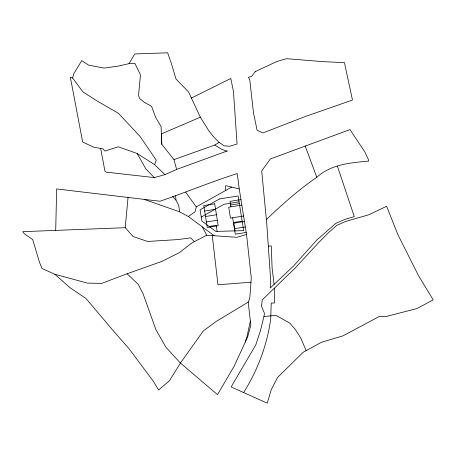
<?xml version="1.0" encoding="UTF-8"?>
<svg xmlns="http://www.w3.org/2000/svg" width="456" height="456" viewBox="0 0 456 456"><rect width="100%" height="100%" fill="white"/><g stroke="black" fill="none" stroke-linecap="round" stroke-linejoin="round"><path stroke-width="0.68" d="M55.712 230.383L56.658 188.944L159.976 201.256C185.82 192.341 211.139 181.87 237.245 173.554L239.246 188.944L246.531 234.412L251.29 277.978L249.802 298.013L248.218 302.14L250.828 325.174L247.597 337.132L234.07 366.35L217.489 394.668L180.428 363.05L165.87 347.193L155.958 329.768L143.002 293.596L138.139 284.185L127.059 273.782L101.813 283.347L87.438 283.125L54.811 274.25L41.992 268.51L39.41 262.092L32.729 239.634L24.282 233.706L22.8 231.659L125.223 227.698L133.055 236.51L147.619 241.458L178.119 239.554L190.688 237.85L194.387 241.651L206.722 235.216L236.898 237.302L246.531 234.412M225.315 190.659L225.68 185.649L239.246 188.944M125.223 227.698L128.045 197.448M250.367 321.07L246.952 336.733L245.277 342.142M263.916 316.515L264.474 313.443L261.527 306.272L262.234 299.9L294.964 268.253L318.231 243.031L328.571 232.577L336.745 225.395L345.317 221.565L368.978 214.696L386.637 206.289L397.832 234.526L418.579 275.789L433.2 299.848L416.795 308.621L386.175 316.475L379.443 316.373L343.111 335.804L321.332 342.336L303.12 352.3L277.624 377.391L271.172 389.937L267.245 403.184L231.152 386.927L255.833 344.804L260.376 330.891L263.916 316.515L275.983 315.364L289.891 323.224L295.226 329.369L300.578 337.668L306.17 350.635M164.964 174.637L154.647 164.696L156.254 160.21L140.083 136.458L118.366 113.265L96.672 100.708L82.884 91.873L72.664 78.027L73.633 73.952L81.744 60.659L88.652 65.157L104.065 68.092L117.545 66.228L129.048 63.652L134.993 63.515L140.465 74.858L138.59 94.871L139.348 98.211L143.976 102.081L151.603 106.39L155.65 117.414L161.065 126.466L161.783 144.256L173.964 159.606L176.632 169.421L164.964 174.637L154.265 177.583L106.282 172.157L104.926 171.154L100.668 148.451M231.682 187.108L196.274 206.876L195.025 211.818L188.379 216.497L179.527 211.789L144.119 199.363M129.048 63.652L134.737 53.956L167.66 52.816L171.256 63.133L176.016 79.053L188.55 91.93L200.338 117.186L208.802 130.752L213.26 136.469L219.085 142.375L224.095 145.812L229.681 146.262L237.069 144.016L233.461 91.502L230.816 78.483L191.32 98.103M243.578 392.525L244.211 391.579A187.291 187.291 0 0 0 263.049 351.576A187.644 187.644 0 0 0 270.71 319.274L271.24 302.983L274.409 303.023L274.387 288.146M266.355 219.57C282.258 204.402 298.617 189.736 316.829 177.316C330.777 164.394 350.63 162.706 368.676 161.11L368.368 159.457L364.846 151.933L349.98 129.584L270.368 158.95L261.71 170.909L266.777 223.987L270.328 275.133L270.351 287.918L293.578 265.985L316.777 240.044L335.719 223.451L344.673 219.444L354.289 216.646L337.423 166.201M173.964 159.606L214.77 145.031L219.085 142.375M248.218 302.14L216.463 321.235L203.285 330.97L180.428 363.05L169.467 380.766L158.637 390.034L153.227 381.142L128.786 348.361L114.085 331.723L86.053 298.549L69.956 287.696L54.811 274.25M194.387 241.651L191.075 243.515L179.521 252.561L161.851 261.413L127.059 273.782M201.256 217.022L224.147 204.242L239.069 201.854M200.338 117.186L161.367 133.927L161.783 144.256M176.632 169.421L227.265 150.947L226.125 150.976L221.53 149.226L214.77 145.031M240.956 199.608L230.018 201.364L230.89 206.83M239.354 203.644L230.867 205.006L230.582 203.211M204.641 211.042L215.58 209.287M241.828 205.08L228.707 207.184L230.457 218.122L243.584 216.019M205.513 216.509L216.452 214.759M206.391 221.981L217.33 220.225M209.127 226.444L216.172 225.315L217.141 231.363M242.165 221.149L233.671 222.511L235.017 230.878M233.523 223.24L244.462 221.485M234.401 228.712L245.339 226.957M246.211 232.429L235.273 234.179L232.645 217.774M250.977 282.23L217.957 284.772L212.279 235.598M268.31 246.109L271.28 245.938L272.095 267.985L274.119 284.362M72.664 78.027L70.355 77.286L82.673 142.067L93.999 147.26L103.005 148.867L105.005 151.056L118.212 146.792L137.153 153.484L154.647 164.696M188.379 216.497L214.166 235.729M154.265 177.583L145.846 168.891L137.153 153.484M172.573 196.479L175.942 200.059L178.815 205.633L179.527 211.789M185.638 192.136L196.274 206.876M202.367 226.928L206.722 235.216M305.172 145.96L316.829 177.316M175.651 195.863L175.942 200.059M255.309 71.615L251.53 76.471L248.446 77.235L249.791 80.051L253.473 112.888L257.07 130.177L262.912 132.947L305.412 116.468L352.477 100.035L344.44 62.643L322.888 61.64L286.545 58.693L277.185 61.355L255.309 71.615M219.581 198.936L200.099 209.817L201.9 221.052L215.773 231.397L243.681 230.639L238.123 195.966L219.581 198.936M214.702 203.815L203.764 205.57L207.269 227.447L218.207 225.697L214.702 203.815"/></g></svg>
